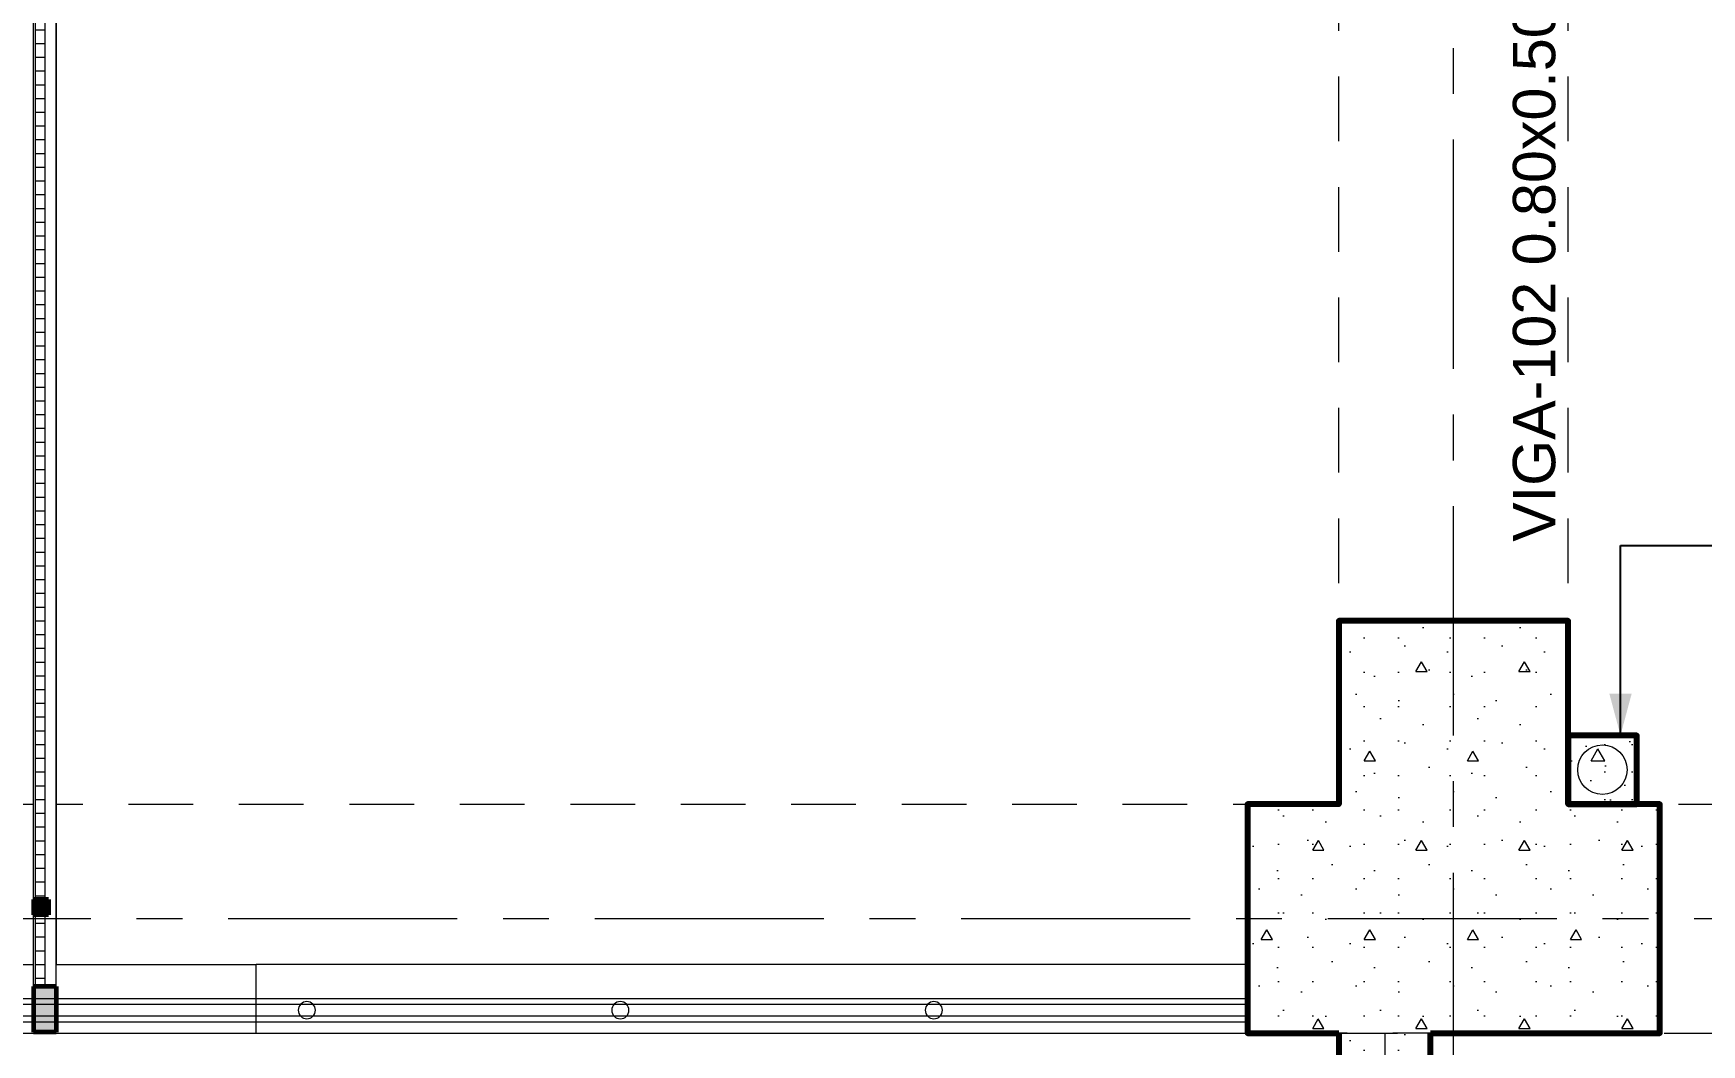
# Model space of a CAD drawing. Header units: inches. Extents: x -19 to 5698, y -728 to 92.
# Drawn here: x 219.22 to 222.862, y 7.175 to 9.382 of the extents above; entities that cross this region are included whole.
import ezdxf

# ---------------------------------------------------------------- set-up
doc = ezdxf.new("R2010")
doc.units = ezdxf.units.IN
doc.header["$MEASUREMENT"] = 0
doc.set_wipeout_variables(frame=1)
for name, pattern in [('Hidden Line', [0.195611, 0.141111, -0.0545]), ('Punto & Raya', [0.65, 0.5, -0.075, 0, -0.075]), ('Rayas', [0.282222, 0.141111, -0.141111]), ('Wipeout_Contour', [1, 0, -1])]:
    doc.linetypes.add(name, pattern=pattern)
doc.layers.get('0').update_dxf_attribs({"color": 61})
for name, color, linetype in [('02 _ ARQ _ ALB _ Ejes Generales', 251, 'Continuous'), ('02 _ ARQ _ ZON _ Espacio.3D', 7, 'Continuous'), ('08 _ STR _ EXT _ 06 Columnas', 7, 'Continuous'), ('08 _ STR _ EXT _ 07 Losa Aligerada', 7, 'Continuous'), ('08 _ STR _ EXT _ 08 Placas', 7, 'Continuous'), ('08 _ STR _ EXT _ 09 Vigas', 251, 'Continuous'), ('Acabado - Muros', 7, 'Continuous'), ('Estructura - 04 MURO', 7, 'Continuous'), ('Estructura - Carga', 7, 'Continuous'), ('Interior - Escaleras & Barandillas', 7, 'Continuous'), ('MEP - HVAC', 7, 'Continuous'), ('Notas - Etiquetas', 7, 'Continuous')]:
    doc.layers.add(name, color=color, linetype=linetype)
doc.styles.add('Estilo_Generado_4', font='swisse.ttf')
doc.dimstyles.new('Estilo_Generado__8', dxfattribs={"dimtxt": 0.18, "dimasz": 0.0912, "dimexe": 0.18, "dimexo": 0.0625, "dimgap": 0, "dimtad": 0, "dimtih": 1, "dimtoh": 1, "dimdec": 4, "dimzin": 0, "dimdsep": 46, "dimcen": 0.09, "dimadec": 0, "dimazin": 0, "dimtfac": 1, "dimtdec": 4, "dimtmove": 0, "dimatfit": 3, "dimldrblk": 'ARROWHEAD_5', "dimfxl": 1, "dimtolj": 1, "dimtzin": 0, "dimarcsym": 0})
pattern_1 = [(0, (185.00004, 1e-08), (0, 0.3897114), [0.024375, -0.200625]), (0, (185.11254, 0.19486), (0, 0.3897114), [0.024375, -0.200625]), (60, (185.00004, 1e-08), (-0.3375, 0.1948557), [0.024375, -0.200625]), (60, (185.22504, 1e-08), (-0.3375, 0.1948557), [0.024375, -0.200625]), (120, (185.0244, 1e-08), (0.3375, 0.1948557), [0.024375, -0.200625]), (120, (185.2494, 1e-08), (0.3375, 0.1948557), [0.024375, -0.200625]), (0, (185.00004, 0.0375), (0, 0.075), [0, -0.075, 0, -0.1125]), (45, (185.03754, 0.0375), (-0.05303301, 0.05303301), [0, -0.05625, 0, -0.09375])]
pattern_2 = [(0, (185.000038, 1e-08), (0, 0.03), [])]

# ---------------------------------------------------------------- blocks, each defined once
blk = doc.blocks.new('ARROWHEAD_5')
at = {"linetype": 'Continuous', "lineweight": 0}
blk.add_hatch(color=0, dxfattribs=at).paths.add_polyline_path([(-1, 0.2679), (0, 0), (-1, -0.2679)])
at = {"color": 0, "linetype": 'Continuous', "lineweight": 0}
blk.add_line((0, 0), (-1, 0), dxfattribs=at)

msp = doc.modelspace()

# ---------------------------------------------------------------- hatches: boundary and pattern name
at = {"layer": '08 _ STR _ EXT _ 06 Columnas', "linetype": 'Continuous', "lineweight": 9}
h = msp.add_hatch(dxfattribs=at)
h.set_pattern_fill('HORMIGÓN_EN_MASA_0002', style=0, pattern_type=2)
h.set_pattern_definition(pattern_1)
h.paths.add_polyline_path([(222.27, 7.35), (222.07, 7.2), (222.27, 7.2)])
h = msp.add_hatch(dxfattribs=at)
h.set_pattern_fill('HORMIGÓN_EN_MASA_0002', style=0, pattern_type=2)
h.set_pattern_definition(pattern_1)
h.paths.add_polyline_path([(222.07, 7.2), (222.27, 7.35), (222.07, 7.35)])
at = {"layer": '08 _ STR _ EXT _ 08 Placas', "linetype": 'Continuous', "lineweight": 9}
h = msp.add_hatch(dxfattribs=at)
h.set_pattern_fill('HORMIGÓN_EN_MASA_0002', color=250, style=0, pattern_type=2)
h.set_pattern_definition(pattern_1)
h.paths.add_polyline_path([(222.07, 4.9463), (222.1404, 4.9463), (222.27, 5.8707), (222.27, 7.2), (222.07, 7.2)])
at = {"layer": 'Estructura - Carga', "linetype": 'Continuous', "lineweight": 13}
h = msp.add_hatch(dxfattribs=at)
h.set_pattern_fill('HORMIGÓN_ARMADO_0002', color=251, style=0, pattern_type=2)
h.set_pattern_definition([(0, (185.00004, 1e-08), (0, 0.3117692), [0.03, -0.15]), (0, (185.09004, 0.1559), (0, 0.3117692), [0.03, -0.15]), (60, (185.00004, 1e-08), (-0.27, 0.1558846), [0.03, -0.15]), (60, (185.18004, 1e-08), (-0.27, 0.1558846), [0.03, -0.15]), (120, (185.03004, 1e-08), (0.27, 0.1558846), [0.03, -0.15]), (120, (185.21004, 1e-08), (0.27, 0.1558846), [0.03, -0.15]), (0, (185.00004, 0.03), (0, 0.06), [0, -0.06, 0, -0.09]), (45, (185.03004, 0.03), (-0.04242641, 0.04242641), [0, -0.045, 0, -0.075])])
h.paths.add_polyline_path([(222.57, 7.7), (222.72, 7.7), (222.72, 7.85), (222.57, 7.85)])

# ---------------------------------------------------------------- linework, layer by layer
at = {"layer": '02 _ ARQ _ ALB _ Ejes Generales', "color": 251, "linetype": 'Punto & Raya', "lineweight": 13, "true_color": 0x636466}
msp.add_line((222.32, 3.05), (222.32, 44.9), dxfattribs=at)
at = {"layer": '02 _ ARQ _ ZON _ Espacio.3D', "color": 254, "linetype": 'Continuous', "lineweight": 0, "flags": 128}
msp.add_lwpolyline([(212.17, 7.7005), (212.2252, 7.7005), (212.225, 6.2005), (216.8495, 6.1997), (216.8495, 7.6997), (217.0795, 7.6996), (217.0796, 7.6996), (217.0795, 7.35), (219.2295, 7.35), (219.2295, 17.15), (215.57, 17.15), (215.57, 16.9), (215.57, 16.5), (215.07, 16.5), (215.07, 16.9), (215.07, 17.3496), (212.17, 17.3496)], close=True, dxfattribs=at)
msp.add_lwpolyline([(229.07, 16.9), (228.27, 16.9), (228.27, 17.35), (222.6196, 17.35), (222.6196, 17.15), (222.6196, 16.5), (222.0196, 16.5), (222.0196, 17.15), (219.27, 17.15), (219.27, 7.35), (221.87, 7.35), (221.87, 7.7), (222.07, 7.7), (222.07, 8.1), (222.57, 8.1), (222.57, 7.7), (222.77, 7.7), (222.77, 7.2), (222.27, 7.2), (222.27, 4.9463)], dxfattribs=at)
at = {"layer": '08 _ STR _ EXT _ 07 Losa Aligerada', "color": 7, "linetype": 'Rayas', "lineweight": 18, "flags": 128}
msp.add_lwpolyline([(193.22, 11.97, 1.049431), (198.7937, 6.3), (209.6003, 6.3), (209.6003, 6.2005), (214.7981, 6.2005), (214.7981, 7.2), (222.07, 7.2), (222.07, 5.6637), (223.2699, 5.6637), (223.2699, 4.2), (228.3699, 4.2), (228.3699, 5.6637), (229.57, 5.6637), (229.57, 7.2), (236.57, 7.2), (236.57, 14.9999), (236.57, 15.1499), (236.57, 15.1499), (236.57, 15.7999), (236.57, 15.7999), (236.57, 18.1001), (236.57, 20.35), (234.07, 20.35), (231.67, 20.35), (231.67, 22.35), (231.67, 22.6), (231.67, 24.5), (231.67, 24.75), (231.67, 26.75), (236.57, 26.75), (236.57, 29.7), (236.57, 35.2005), (236.57, 39.9), (228.67, 39.9), (223.5529, 39.9), (223.5529, 40.9), (218.9324, 40.9), (218.9324, 39.9), (208.37, 39.9), (208.37, 41.4352), (207.42, 41.4352), (207.42, 42.9), (202.22, 42.9), (202.22, 41.4352), (201.2699, 41.4352), (201.2699, 39.9), (196.2701, 39.9), (196.2701, 41.1), (192.8701, 41.1), (192.8701, 37.7), (194.07, 37.7), (194.07, 33.9), (193.17, 33.9), (193.17, 21.2663), (193.22, 21.2663)], format="xyb", close=True, dxfattribs=at)
at = {"layer": '08 _ STR _ EXT _ 07 Losa Aligerada', "color": 7, "linetype": 'Continuous', "lineweight": 18, "flags": 128}
msp.add_lwpolyline([(193.17, 6.3), (212.718, 6.3), (212.718, 6.2005), (217.4251, 6.2005), (217.4251, 7.2), (222.17, 7.2), (222.17, 4.4445), (223.2699, 4.4445), (223.2699, 4.2), (228.3699, 4.2), (228.3699, 4.4445), (229.37, 4.4445)], dxfattribs=at)
at = {"layer": '08 _ STR _ EXT _ 08 Placas', "color": 7, "linetype": 'Continuous', "lineweight": 80, "flags": 128}
for points in [[(222.07, 7.2), (222.07, 4.9463)], [(222.27, 5.8707), (222.27, 7.2)]]:
    msp.add_lwpolyline(points, dxfattribs=at)
at = {"layer": '08 _ STR _ EXT _ 09 Vigas', "color": 251, "linetype": 'Hidden Line', "lineweight": 13, "true_color": 0x636466}
for p, q in [((222.07, 7.7), (222.07, 16.9)), ((222.57, 7.7), (222.57, 16.9)), ((215.57, 7.7), (222.07, 7.7)), ((222.57, 7.7), (229.07, 7.7)), ((222.57, 7.2), (222.07, 7.2))]:
    msp.add_line(p, q, dxfattribs=at)
at = {"layer": 'Acabado - Muros', "color": 7, "linetype": 'Continuous', "lineweight": 60}
msp.add_line((219.27, 7.2021), (219.22, 7.2021), dxfattribs=at)
at = {"layer": 'Estructura - Carga', "color": 7, "linetype": 'Continuous', "lineweight": 80, "flags": 128}
msp.add_lwpolyline([(222.57, 7.7), (222.72, 7.7), (222.72, 7.85), (222.57, 7.85)], close=True, dxfattribs=at)
at = {"layer": 'MEP - HVAC', "color": 7, "linetype": 'Continuous', "lineweight": 13, "flags": 128}
msp.add_lwpolyline([(222.645, 7.829, -1), (222.645, 7.721, -1)], format="xyb", close=True, dxfattribs=at)

# ---------------------------------------------------------------- texts
at = {"layer": 'Notas - Etiquetas', "color": 171, "linetype": 'Continuous', "lineweight": 13, "insert": (222.5434, 8.2724), "char_height": 0.0925, "attachment_point": 7, "rotation": 90, "style": 'Estilo_Generado_4'}
msp.add_mtext('\\A1;{\\pql;\\fSwis721 Ex BT|b0|i0|c0|p34;VIGA-102\\fSwis721 Ex BT|b0|i0|c0|p34; \\fSwis721 Ex BT|b0|i0|c0|p34;0.80\\fSwis721 Ex BT|b0|i0|c0|p34;x\\fSwis721 Ex BT|b0|i0|c0|p34;0.50\\fSwis721 Ex BT|b0|i0|c0|p34;m}', dxfattribs=at)

# ---------------------------------------------------------------- leaders
at = {"layer": 'Notas - Etiquetas', "color": 144, "linetype": 'Continuous', "lineweight": 13, "annotation_type": 0, "has_hookline": 1, "hookline_direction": 0, "text_width": 1.0171}
msp.add_leader([(222.6845, 7.85), (222.6845, 8.2645), (222.9533, 8.2645)], dimstyle='Estilo_Generado__8', dxfattribs=at)

# ---------------------------------------------------------------- next in the draw order: wipeouts: each hides what was drawn before it
at = {"color": 254, "linetype": 'Wipeout_Contour', "lineweight": 0, "ltscale": 9853.978716}
msp.add_wipeout([(219.22, 7.3021), (219.27, 7.3021), (219.27, 7.4749), (219.253, 7.4749), (219.253, 7.4584), (219.22, 7.4584)], dxfattribs=at).dxf.layer = 'Acabado - Muros'
at = {"color": 254, "linetype": 'Wipeout_Contour', "lineweight": 0, "ltscale": 6575.689694}
msp.add_wipeout([(219.7065, 7.35), (219.7065, 7.2), (221.87, 7.2), (221.87, 7.35)], dxfattribs=at).dxf.layer = 'Estructura - 04 MURO'

# ---------------------------------------------------------------- next in the draw order: hatches: boundary and pattern name
at = {"layer": '08 _ STR _ EXT _ 06 Columnas', "linetype": 'Continuous', "lineweight": 9}
h = msp.add_hatch(dxfattribs=at)
h.set_pattern_fill('HORMIGÓN_EN_MASA_0002', style=0, pattern_type=2)
h.set_pattern_definition(pattern_1)
h.paths.add_polyline_path([(221.87, 7.7), (221.87, 7.2), (222.07, 7.2), (222.07, 7.35), (222.27, 7.35), (222.27, 7.2), (222.77, 7.2), (222.77, 7.7), (222.57, 7.7), (222.57, 8.1), (222.07, 8.1), (222.07, 7.7)])

# ---------------------------------------------------------------- next in the draw order: linework, layer by layer
at = {"layer": '08 _ STR _ EXT _ 06 Columnas', "color": 7, "linetype": 'Continuous', "lineweight": 80, "flags": 128}
msp.add_lwpolyline([(222.27, 7.2), (222.77, 7.2), (222.77, 7.7), (222.57, 7.7), (222.57, 8.1), (222.07, 8.1), (222.07, 7.7), (221.87, 7.7), (221.87, 7.2), (222.07, 7.2)], dxfattribs=at)
at = {"layer": '08 _ STR _ EXT _ 09 Vigas', "color": 251, "linetype": 'Hidden Line', "lineweight": 13, "true_color": 0x636466}
msp.add_line((194.57, 7.2), (236.57, 7.2), dxfattribs=at)
at = {"layer": 'Acabado - Muros', "color": 7, "linetype": 'Continuous', "lineweight": 60}
msp.add_line((219.27, 7.3021), (219.27, 7.2021), dxfattribs=at)
at = {"layer": 'Estructura - 04 MURO', "color": 7, "linetype": 'Continuous', "lineweight": 13, "flags": 128}
for points in [[(221.87, 7.35), (219.7065, 7.35)], [(219.7065, 7.2), (219.7065, 7.35)], [(219.7065, 7.2), (221.87, 7.2)]]:
    msp.add_lwpolyline(points, dxfattribs=at)
at = {"layer": 'Interior - Escaleras & Barandillas', "color": 161, "linetype": 'Continuous', "lineweight": 13, "flags": 128}
for points in [[(221.87, 7.225), (221.87, 7.275), (217.0795, 7.275), (217.0795, 7.225)], [(221.87, 7.2375), (221.87, 7.2625), (217.0795, 7.2625), (217.0795, 7.2375)], [(221.87, 7.2375), (221.87, 7.2625), (217.0795, 7.2625), (217.0795, 7.2375)], [(221.87, 7.2375), (221.87, 7.2625), (217.0795, 7.2625), (217.0795, 7.2375)]]:
    msp.add_lwpolyline(points, close=True, dxfattribs=at)
for points in [[(219.8169, 7.2688, 1), (219.8169, 7.2313, 1)], [(220.5013, 7.2688, 1), (220.5013, 7.2313, 1)], [(221.1857, 7.2688, 1), (221.1857, 7.2313, 1)]]:
    msp.add_lwpolyline(points, format="xyb", close=True, dxfattribs=at)

# ---------------------------------------------------------------- next in the draw order: wipeouts: each hides what was drawn before it
at = {"color": 254, "linetype": 'Wipeout_Contour', "lineweight": 0, "ltscale": 9853.994783}
msp.add_wipeout([(219.27, 9.6249), (219.22, 9.6249), (219.22, 7.4914), (219.253, 7.4914), (219.253, 7.4749), (219.27, 7.4749)], dxfattribs=at).dxf.layer = 'Acabado - Muros'

# ---------------------------------------------------------------- next in the draw order: linework, layer by layer
at = {"layer": 'Acabado - Muros', "color": 251, "linetype": 'Continuous', "lineweight": 13, "flags": 128}
for points in [[(219.22, 7.4914), (219.22, 9.6249)], [(219.27, 7.3021), (219.27, 7.4749), (219.27, 9.6249)], [(219.22, 7.3021), (219.22, 7.4584)]]:
    msp.add_lwpolyline(points, dxfattribs=at)

# ---------------------------------------------------------------- next in the draw order: wipeouts: each hides what was drawn before it
at = {"color": 254, "linetype": 'Wipeout_Contour', "lineweight": 0, "ltscale": 6569.503052}
msp.add_wipeout([(219.225, 9.6249), (219.225, 7.4914), (219.245, 7.4914), (219.245, 9.6249)], dxfattribs=at).dxf.layer = 'Acabado - Muros'
at = {"color": 254, "linetype": 'Wipeout_Contour', "lineweight": 0, "ltscale": 6569.478821}
msp.add_wipeout([(219.225, 7.4584), (219.225, 7.3021), (219.245, 7.3021), (219.245, 7.4584)], dxfattribs=at).dxf.layer = 'Acabado - Muros'

# ---------------------------------------------------------------- next in the draw order: hatches: boundary and pattern name
at = {"layer": 'Acabado - Muros', "linetype": 'Continuous', "lineweight": 0}
h = msp.add_hatch(dxfattribs=at)
h.set_pattern_fill('CONTRACHAPADO_0002', color=254, style=0, pattern_type=2)
h.set_pattern_definition(pattern_2)
h.paths.add_polyline_path([(219.225, 9.6249), (219.225, 7.4914), (219.245, 7.4914), (219.245, 9.6249)])
for points in [[(219.253, 7.4914), (219.22, 7.4914), (219.22, 7.4584), (219.253, 7.4584)], [(219.22, 7.3021), (219.22, 7.2021), (219.27, 7.2021), (219.27, 7.3021)]]:
    msp.add_hatch(color=254, dxfattribs=at).paths.add_polyline_path(points)
h = msp.add_hatch(dxfattribs=at)
h.set_pattern_fill('CONTRACHAPADO_0002', color=254, style=0, pattern_type=2)
h.set_pattern_definition(pattern_2)
h.paths.add_polyline_path([(219.225, 7.4584), (219.225, 7.3021), (219.245, 7.3021), (219.245, 7.4584)])

# ---------------------------------------------------------------- next in the draw order: linework, layer by layer
at = {"layer": '02 _ ARQ _ ALB _ Ejes Generales', "color": 251, "linetype": 'Punto & Raya', "lineweight": 13, "true_color": 0x636466}
msp.add_line((190.8454, 7.45), (239.57, 7.45), dxfattribs=at)
at = {"layer": 'Acabado - Muros', "color": 7, "linetype": 'Continuous', "lineweight": 60}
for p, q in [((219.22, 7.4914), (219.22, 7.4584)), ((219.253, 7.4914), (219.22, 7.4914)), ((219.253, 7.4914), (219.253, 7.4584)), ((219.253, 7.4584), (219.22, 7.4584)), ((219.22, 7.3021), (219.22, 7.2021)), ((219.27, 7.3021), (219.22, 7.3021))]:
    msp.add_line(p, q, dxfattribs=at)
at = {"layer": 'Acabado - Muros', "color": 7, "linetype": 'Continuous', "lineweight": 13, "flags": 128}
for points in [[(219.225, 9.6249), (219.245, 9.6249), (219.245, 7.4914), (219.225, 7.4914)], [(219.225, 7.4584), (219.245, 7.4584), (219.245, 7.3021), (219.225, 7.3021)]]:
    msp.add_lwpolyline(points, close=True, dxfattribs=at)

# ---------------------------------------------------------------- next in the draw order: leaders
at = {"layer": 'Notas - Etiquetas', "color": 144, "linetype": 'Continuous', "lineweight": 13, "annotation_type": 0, "has_hookline": 1, "hookline_direction": 1, "text_width": 1.9482, "horizontal_direction": (0, 1, 0)}
msp.add_leader([(219.235, 12.1761), (219.4097, 12.0106), (219.4097, 9.814)], dimstyle='Estilo_Generado__8', dxfattribs=at)

doc.saveas('drawing.dxf')
